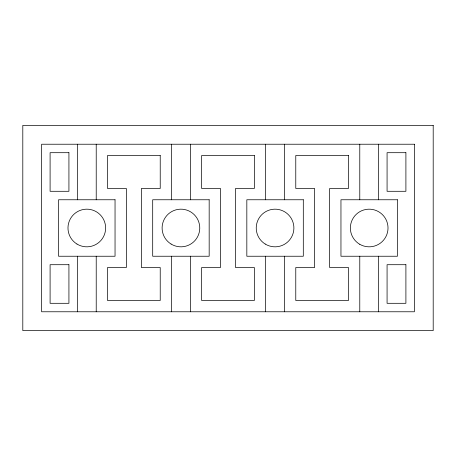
<?xml version="1.0" encoding="UTF-8"?>
<svg xmlns="http://www.w3.org/2000/svg" width="456" height="456" viewBox="0 0 456 456"><rect width="100%" height="100%" fill="white"/><g stroke="black" fill="none" stroke-linecap="round" stroke-linejoin="round"><path stroke-width="0.68" d="M378.605 144.227L378.605 199.762M378.605 256.238L378.605 311.773M359.778 144.227L359.778 199.762M359.778 256.238L359.778 311.773M284.476 144.227L284.476 199.762M284.476 256.238L284.476 311.773M265.654 144.227L265.654 199.762M265.654 256.238L265.654 311.773M190.346 144.227L190.346 199.762M190.346 256.238L190.346 311.773M171.524 144.227L171.524 199.762M171.524 256.238L171.524 311.773M96.222 144.227L96.222 199.762M96.222 256.238L96.222 311.773M77.395 144.227L77.395 199.762M77.395 256.238L77.395 311.773M433.2 125.4L22.8 125.4L22.8 330.6L433.2 330.6L433.2 125.4M414.373 144.227L41.627 144.227L41.627 311.773L414.373 311.773L414.373 144.227M68.924 152.697L50.097 152.697L50.097 191.292L68.924 191.292L68.924 152.697M405.903 152.697L387.076 152.697L387.076 191.292L405.903 191.292L405.903 152.697M160.227 155.519L107.513 155.519L107.513 188.465L126.34 188.465L126.34 267.535L107.513 267.535L107.513 300.481L160.227 300.481L160.227 267.535L141.4 267.535L141.4 188.465L160.227 188.465L160.227 155.519M254.357 155.519L201.643 155.519L201.643 188.465L220.47 188.465L220.47 267.535L201.643 267.535L201.643 300.481L254.357 300.481L254.357 267.535L235.53 267.535L235.53 188.465L254.357 188.465L254.357 155.519M348.487 155.519L295.773 155.519L295.773 188.465L314.6 188.465L314.6 267.535L295.773 267.535L295.773 300.481L348.487 300.481L348.487 267.535L329.659 267.535L329.659 188.465L348.487 188.465L348.487 155.519M115.043 199.762L58.567 199.762L58.567 256.238L115.043 256.238L115.043 199.762M209.173 199.762L152.697 199.762L152.697 256.238L209.173 256.238L209.173 199.762M303.303 199.762L246.827 199.762L246.827 256.238L303.303 256.238L303.303 199.762M397.432 199.762L340.957 199.762L340.957 256.238L397.432 256.238L397.432 199.762M68.924 264.708L50.097 264.708L50.097 303.303L68.924 303.303L68.924 264.708M405.903 264.708L387.076 264.708L387.076 303.303L405.903 303.303L405.903 264.708M76.973 244.051A18.827 18.827 0 0 0 105.627 228.49A18.827 18.827 0 0 0 77.822 211.453A18.827 18.827 0 0 0 76.973 244.051M171.097 244.051A18.827 18.827 0 0 0 199.756 228.49A18.827 18.827 0 0 0 171.952 211.453A18.827 18.827 0 0 0 171.097 244.051M265.227 244.051A18.827 18.827 0 0 0 293.886 228.49A18.827 18.827 0 0 0 266.082 211.453A18.827 18.827 0 0 0 265.227 244.051M359.778 244.302A18.827 18.827 0 0 0 388.016 228A18.827 18.827 0 0 0 359.778 211.698A18.827 18.827 0 0 0 359.778 244.302"/></g></svg>
